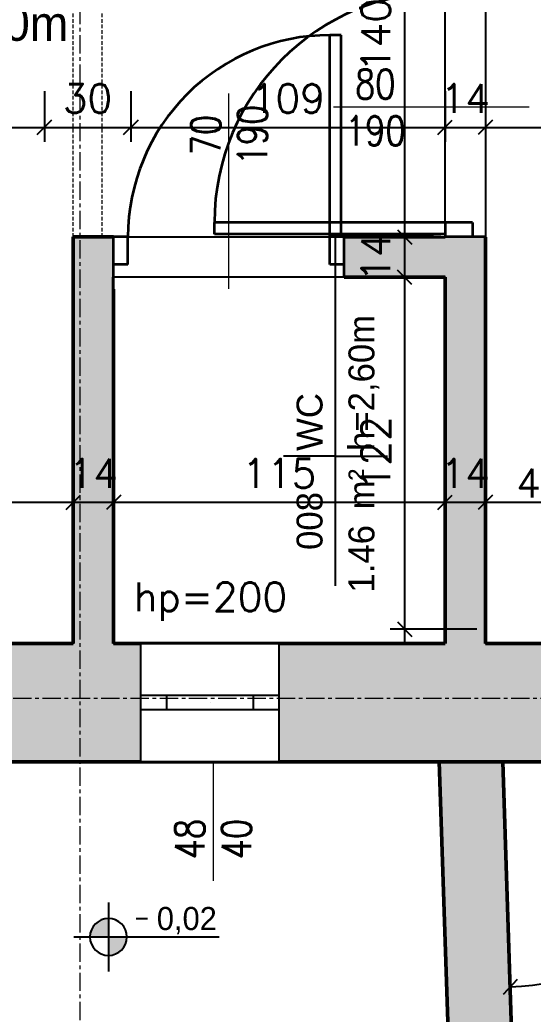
# Model space of a CAD drawing. Header units: centimetres. Extents: x -278 to 5400, y -923 to 511.
# Drawn here: x 410.5 to 588.6, y -423.5 to -78.7 of the extents above; entities that cross this region are included whole.
import ezdxf
from ezdxf.enums import TextEntityAlignment as Align

# ---------------------------------------------------------------- set-up
doc = ezdxf.new("R2010")
doc.units = ezdxf.units.CM
doc.header["$LTSCALE"] = 0.1
for name, pattern in [('CENTERX2', [101.6, 63.5, -12.7, 12.7, -12.7]), ('HIDDEN', [9.525, 6.35, -3.175]), ('HIDDENX2', [19.05, 12.7, -6.35])]:
    doc.linetypes.add(name, pattern=pattern)
for name, color, linetype, lineweight in [('2DA_ALW', 7, 'Continuous', 25), ('2DA_DIM_5', 7, 'Continuous', 5), ('2DA_DOOR', 7, 'Continuous', 35), ('2DA_HIDDE', 253, 'HIDDEN', 9), ('2DA_OPIS_STOLARKI', 113, 'Continuous', 9), ('2DA_OŚIE', 7, 'Continuous', 0), ('2DA_PARAPET', 153, 'Continuous', 9), ('2DA_POMIESZCZENIA', 7, 'Continuous', 25), ('2DA_WAL_ISTN', 31, 'Continuous', 50), ('2DA_WAL_ISTN_NIEWIDOCZNE', 7, 'HIDDENX2', 9), ('2DA_WIN', 7, 'Continuous', 25), ('CP_DOORON', 253, 'Continuous', 35), ('CP_DOORSILL', 252, 'Continuous', 25)]:
    doc.layers.add(name, color=color, linetype=linetype, lineweight=lineweight)
doc.layers.add('2DA_ROOM', color=1, linetype='Continuous', plot=False)
doc.layers.add('_A_AK_hatch_sciany', color=8, linetype='Continuous', lineweight=5, transparency=0.5)
doc.layers.add('CP_UCSSPEC', color=2, linetype='Continuous')
doc.layers.add('CP_WIPEOUT', color=255, linetype='Continuous')
doc.layers.get('CP_UCSSPEC').off()
doc.styles.add('CP_ATTR', font='ROMANS.SHX')
doc.styles.add('CP_ISOTXT', font='cp_isocp.shx')
doc.styles.add('CP_TXT', font='ROMANS.SHX')
doc.dimstyles.new('CP_ADIM_CM_CM_50', dxfattribs={"dimscale": 5, "dimtxt": 3, "dimasz": 1.5, "dimexe": 1.5, "dimexo": 0, "dimgap": 1.5, "dimtad": 1, "dimtxsty": 'CP_TXT', "dimblk": 'OBLIQUE', "dimcen": 2.5, "dimdle": 1.5, "dimadec": 0, "dimazin": 0, "dimtfac": 1, "dimtix": 1, "dimtmove": 2, "dimatfit": 3, "dimfxl": 1, "dimtvp": 1.5, "dimarcsym": 0})

# ---------------------------------------------------------------- blocks, each defined once
blk = doc.blocks.new('cp_ucs2d')
at = {"layer": 'Defpoints'}
blk.add_line((0, 0), (0, 0), dxfattribs=at)
blk.add_point((0, 0), dxfattribs=at)
blk = doc.blocks.new('Parch_d070_205a_5s35pur')
at = {"layer": 'CP_DOORON'}
blk.add_line((-39, -70), (-35, -70), dxfattribs=at)
blk.add_wipeout([(-40, 18), (40, 18), (40, -4), (-40, -4)]).dxf.layer = 'CP_WIPEOUT'
for p, q in [((-40, 14), (-40, 0)), ((40, 14), (40, 0)), ((-40, 9.5), (-35, 9.5)), ((-40, 9.5), (-40, 0)), ((-35, 9.5), (-35, 0)), ((35, 9.5), (40, 9.5)), ((35, 9.5), (35, 0)), ((40, 9.5), (40, 0)), ((-40, 0), (-35, 0)), ((35, 0), (40, 0))]:
    blk.add_line(p, q)
for p, q in [((-39, 0), (-39, -70)), ((-35, 0), (-35, -70))]:
    blk.add_line(p, q, dxfattribs=at)
blk.add_arc((-35, 0), 70, 270, 0, dxfattribs=at)
at = {"layer": 'CP_DOORSILL'}
for p, q in [((-40, 14), (-40, 14)), ((40, 14), (40, 14)), ((-40, 0), (-40, 0)), ((40, 0), (40, 0))]:
    blk.add_line(p, q, dxfattribs=at)
at = {"layer": 'CP_UCSSPEC'}
blk.add_blockref('cp_ucs2d', (0, 7), dxfattribs=at)
at = {"linetype": 'ByBlock', "style": 'CP_ATTR', "flags": 9}
for tag in ['OTHER', 'PRICE', 'WEIGHT', 'CHARACTER', 'ORDER-NO', 'PRODUCT-TYPE', 'ARTICLE', 'PRODUCER', 'NUMBER', 'GROUP', 'NAME']:
    blk.add_attdef(tag, text='', height=0.00005, dxfattribs=at).set_placement((-0.16, -0.02), align=Align.MIDDLE_LEFT)
blk = doc.blocks.new('Parch_d080_205a_f40ypz3')
at = {"layer": 'CP_DOORON'}
blk.add_line((44, -80), (40, -80), dxfattribs=at)
blk.add_wipeout([(-45, 18), (45, 18), (45, -4), (-45, -4)]).dxf.layer = 'CP_WIPEOUT'
for p, q in [((-45, 14), (-45, 0)), ((45, 14), (45, 0)), ((-45, 9.5), (-40, 9.5)), ((-45, 9.5), (-45, 0)), ((-40, 9.5), (-40, 0)), ((40, 9.5), (45, 9.5)), ((40, 9.5), (40, 0)), ((45, 9.5), (45, 0)), ((-45, 0), (-40, 0)), ((40, 0), (45, 0))]:
    blk.add_line(p, q)
for p, q in [((40, 0), (40, -80)), ((44, 0), (44, -80))]:
    blk.add_line(p, q, dxfattribs=at)
blk.add_arc((40, 0), 80, 180, 270, dxfattribs=at)
at = {"layer": 'CP_DOORSILL'}
for p, q in [((-45, 14), (-45, 14)), ((45, 14), (45, 14)), ((-45, 0), (-45, 0)), ((45, 0), (45, 0))]:
    blk.add_line(p, q, dxfattribs=at)
at = {"layer": 'CP_UCSSPEC'}
blk.add_blockref('cp_ucs2d', (0, 7), dxfattribs=at)
at = {"linetype": 'ByBlock', "style": 'CP_ATTR', "flags": 9}
for tag in ['OTHER', 'PRICE', 'WEIGHT', 'CHARACTER', 'ORDER-NO', 'PRODUCT-TYPE', 'ARTICLE', 'PRODUCER', 'NUMBER', 'GROUP', 'NAME']:
    blk.add_attdef(tag, text='', height=0.00005, dxfattribs=at).set_placement((-0.18, -0.02), align=Align.MIDDLE_LEFT)
blk = doc.blocks.new('2da_aoz02a')
blk.add_line((0, -1.261), (0, 4.388))
at = {"linetype": 'ByBlock', "style": 'CP_ATTR', "width": 0.8, "flags": 8}
blk.add_attdef('HEIGHT', text='', height=0.85, rotation=270, dxfattribs=at).set_placement((-0.68, 3.183), align=Align.MIDDLE)
at = {"linetype": 'ByBlock', "style": 'CP_ATTR', "width": 0.8}
blk.add_attdef('WIDTH', text='', height=0.85, rotation=270, dxfattribs=at).set_placement((0.668, 3.183), align=Align.MIDDLE_CENTER)
blk = doc.blocks.new('2da_aoz01a')
blk.add_line((0, 1.261), (0, -4.388))
at = {"linetype": 'ByBlock', "style": 'CP_ATTR', "width": 0.8, "flags": 8}
blk.add_attdef('HEIGHT', text='', height=0.85, rotation=270, dxfattribs=at).set_placement((-0.68, -3.183), align=Align.MIDDLE)
blk.add_attdef('WIDTH', text='', height=0.85, rotation=270, dxfattribs=at).set_placement((0.668, -3.183), align=Align.MIDDLE_CENTER)
blk = doc.blocks.new('2arch_d253s12000addn_56pt5k3')
blk.add_wipeout([(-24, 41), (-24, 41), (-24, 41), (-24, 23), (-24, 23), (-24, 18), (-24, 0), (-24, 0), (-24, 0), (24, 0), (24, 0), (24, 0), (24, 18), (24, 23), (24, 23), (24, 41), (24, 41), (24, 41)]).dxf.layer = 'CP_WIPEOUT'
for p, q in [((-24, 41), (-24, 41)), ((-24, 41), (24, 41)), ((-24, 41), (-24, 23)), ((-24, 41), (-24, 41)), ((24, 41), (24, 41)), ((24, 41), (24, 41)), ((24, 41), (24, 23)), ((-24, 23), (24, 23)), ((-24, 23), (-24, 18)), ((-15, 23), (-15, 18)), ((15, 23), (15, 18)), ((24, 23), (24, 18)), ((-24, 18), (24, 18)), ((-24, 18), (-24, 0)), ((24, 18), (24, 0)), ((-24, 0), (-24, 0)), ((-24, 0), (-24, 0)), ((-24, 0), (24, 0)), ((24, 0), (24, 0)), ((24, 0), (24, 0))]:
    blk.add_line(p, q)
at = {"layer": '2DA_HIDDE', "ltscale": 5}
for p, q in [((-24, 41), (0, 41)), ((24, 41), (0, 41)), ((-24, 0), (0, 0)), ((24, 0), (0, 0))]:
    blk.add_line(p, q, dxfattribs=at)
at = {"layer": 'CP_UCSSPEC'}
blk.add_blockref('cp_ucs2d', (0, 20.5), dxfattribs=at)
at = {"linetype": 'ByBlock', "style": 'CP_ATTR', "flags": 9}
for tag in ['OTHER', 'PRICE', 'WEIGHT', 'CHARACTER', 'ORDER-NO', 'PRODUCT-TYPE', 'ARTICLE', 'PRODUCER', 'NUMBER', 'GROUP', 'NAME']:
    blk.add_attdef(tag, text='', height=0.00005, dxfattribs=at).set_placement((0, 0), align=Align.MIDDLE_LEFT)
blk = doc.blocks.new('2da_pok06c_6fduy4')
for p, q in [((0, 0), (0, 2)), ((-5, 0), (8.4, 0)), ((0, 0), (0, -0.5)), ((0, -0.5), (0, -2))]:
    blk.add_line(p, q)
at = {"linetype": 'ByBlock', "style": 'CP_ISOTXT'}
blk.add_attdef('NR', text='', height=1, dxfattribs=at).set_placement((-2.5, 1), align=Align.MIDDLE_CENTER)
blk.add_attdef('NAME', (0.2, 0.5), '', height=1, dxfattribs=at)
at = {"style": 'CP_ISOTXT', "flags": 1}
for tag, p in [('UNIT_AIR_IN', (-0.968, 0.395)), ('HEATING', (-0.947, 0.289)), ('AIR_IN', (-0.923, 0.346)), ('UNIT_HEATING', (-0.908, 0.46)), ('HEIGHT', (-0.697, 0.297)), ('AIR_OUT', (-0.672, 0.349)), ('UNIT_AIR_OUT', (-0.607, 0.397)), ('UNIT_LUX', (-0.568, 0.431)), ('UNIT_HEIGHT', (-0.522, 0.455)), ('LUX', (-0.45, 0.3)), ('FLOOR_MAT', (-0.97, 0.229)), ('MAX_USERS', (-0.966, 0.186)), ('TEMP', (-0.612, 0.229)), ('UNIT_MAX_USERS', (-0.58, 0.188)), ('UNIT_TEMP', (-0.431, 0.229))]:
    blk.add_attdef(tag, p, '', height=0.025, dxfattribs=at)
at = {"linetype": 'ByBlock', "style": 'CP_ISOTXT'}
blk.add_attdef('AREA', text='', height=1, dxfattribs=at).set_placement((-2.655, -1.5), align=Align.RIGHT)
blk.add_attdef('UNIT_AREA', text='', height=1, dxfattribs=at).set_placement((-2.053, -1), align=Align.MIDDLE_LEFT)
for tag, p in [('TEXT02', (0.2, -0.5)), ('TEXT06', (0.2, -0.5)), ('0', (0.7, -0.5))]:
    blk.add_attdef(tag, text='', height=1, dxfattribs=at).set_placement(p, align=Align.TOP_LEFT)
blk = doc.blocks.new('cpsar_sw_x003')
blk.add_line((-0.25, 0), (0.25, 0))
blk = doc.blocks.new('2da_wys13_fk9wgmj')
h = blk.add_hatch(color=256)
h.paths.add_polyline_path([(0, 0.8, 0.414214), (-0.8, 0), (0, 0)])
h.paths.add_polyline_path([(0.8, 0), (0, 0), (0, -0.8, 0.414214)])
for p, q in [((0, 1.5), (0, -1.5)), ((-1.5, 0), (4.8, 0))]:
    blk.add_line(p, q)
for start, end in [(90, 180), (0, 90), (180, 270), (270, 0)]:
    blk.add_arc((0, 0), 0.8, start, end)
blk.add_blockref('cpsar_sw_x003', (1.45, 0.8))
at = {"linetype": 'ByBlock', "style": 'CP_ISOTXT'}
for tag, p in [('VAL', (2.1, 0.3)), ('MARK', (2.1, -1.3))]:
    blk.add_attdef(tag, p, '', height=1, dxfattribs=at)
blk = doc.blocks.new('_Oblique')
at = {"color": 0, "linetype": 'ByBlock', "lineweight": -2}
blk.add_line((-0.5, -0.5), (0.5, 0.5), dxfattribs=at)
blk = doc.blocks.new('*D305')
at = {"layer": '2DA_DIM_5', "color": 0, "lineweight": -2}
for p, q in [((301, -103.5), (301, -121)), ((418.98, -103.5), (418.98, -121)), ((296, -116), (423.98, -116))]:
    blk.add_line(p, q, dxfattribs=at)
at = {"layer": 'Defpoints', "color": 0}
for p in [(301, -103.5), (418.98, -103.5), (418.98, -116)]:
    blk.add_point(p, dxfattribs=at)
at = {"layer": '2DA_DIM_5', "color": 0, "lineweight": -2, "xscale": 5, "yscale": 5, "zscale": 5, "rotation": 180}
blk.add_blockref('_Oblique', (301, -116), dxfattribs=at)
at = {"layer": '2DA_DIM_5', "color": 0, "lineweight": -2, "xscale": 5, "yscale": 5, "zscale": 5}
blk.add_blockref('_Oblique', (418.98, -116), dxfattribs=at)
at = {"layer": '2DA_DIM_5', "color": 0, "insert": (359.99, -106), "char_height": 10, "attachment_point": 5, "style": 'CP_TXT'}
blk.add_mtext('118', dxfattribs=at)
blk = doc.blocks.new('*D306')
at = {"layer": '2DA_DIM_5', "color": 0, "lineweight": -2}
for p, q in [((418.98, -103.5), (418.98, -121)), ((448.98, -103.5), (448.98, -121)), ((413.98, -116), (453.98, -116))]:
    blk.add_line(p, q, dxfattribs=at)
at = {"layer": 'Defpoints', "color": 0}
for p in [(418.98, -103.5), (448.98, -103.5), (448.98, -116)]:
    blk.add_point(p, dxfattribs=at)
at = {"layer": '2DA_DIM_5', "color": 0, "lineweight": -2, "xscale": 5, "yscale": 5, "zscale": 5, "rotation": 180}
blk.add_blockref('_Oblique', (418.98, -116), dxfattribs=at)
at = {"layer": '2DA_DIM_5', "color": 0, "lineweight": -2, "xscale": 5, "yscale": 5, "zscale": 5}
blk.add_blockref('_Oblique', (448.98, -116), dxfattribs=at)
at = {"layer": '2DA_DIM_5', "color": 0, "insert": (433.98, -106), "char_height": 10, "attachment_point": 5, "style": 'CP_TXT'}
blk.add_mtext('30', dxfattribs=at)
blk = doc.blocks.new('*D307')
at = {"layer": '2DA_DIM_5', "color": 0, "lineweight": -2}
for p, q in [((448.98, -103.5), (448.98, -121)), ((558, -103.5), (558, -121)), ((443.98, -116), (563, -116))]:
    blk.add_line(p, q, dxfattribs=at)
at = {"layer": 'Defpoints', "color": 0}
for p in [(448.98, -103.5), (558, -103.5), (558, -116)]:
    blk.add_point(p, dxfattribs=at)
at = {"layer": '2DA_DIM_5', "color": 0, "lineweight": -2, "xscale": 5, "yscale": 5, "zscale": 5, "rotation": 180}
blk.add_blockref('_Oblique', (448.98, -116), dxfattribs=at)
at = {"layer": '2DA_DIM_5', "color": 0, "lineweight": -2, "xscale": 5, "yscale": 5, "zscale": 5}
blk.add_blockref('_Oblique', (558, -116), dxfattribs=at)
at = {"layer": '2DA_DIM_5', "color": 0, "insert": (503.49, -106), "char_height": 10, "attachment_point": 5, "style": 'CP_TXT'}
blk.add_mtext('109', dxfattribs=at)
blk = doc.blocks.new('*D308')
at = {"layer": '2DA_DIM_5', "color": 0, "lineweight": -2}
for p, q in [((558, -103.5), (558, -121)), ((572, -103.5), (572, -121)), ((553, -116), (577, -116))]:
    blk.add_line(p, q, dxfattribs=at)
at = {"layer": 'Defpoints', "color": 0}
for p in [(558, -103.5), (572, -103.5), (572, -116)]:
    blk.add_point(p, dxfattribs=at)
at = {"layer": '2DA_DIM_5', "color": 0, "lineweight": -2, "xscale": 5, "yscale": 5, "zscale": 5}
blk.add_blockref('_Oblique', (558, -116), dxfattribs=at)
at = {"layer": '2DA_DIM_5', "color": 0, "lineweight": -2, "xscale": 5, "yscale": 5, "zscale": 5, "rotation": 180}
blk.add_blockref('_Oblique', (572, -116), dxfattribs=at)
at = {"layer": '2DA_DIM_5', "color": 0, "insert": (565, -106), "char_height": 10, "attachment_point": 5, "style": 'CP_TXT'}
blk.add_mtext('14', dxfattribs=at)
blk = doc.blocks.new('*D309')
at = {"layer": '2DA_DIM_5', "color": 0, "lineweight": -2}
for p, q in [((860, -91), (860, -121)), ((572, -103.5), (572, -121)), ((567, -116), (865, -116))]:
    blk.add_line(p, q, dxfattribs=at)
at = {"layer": 'Defpoints', "color": 0}
for p in [(860, -91), (572, -103.5), (860, -116)]:
    blk.add_point(p, dxfattribs=at)
at = {"layer": '2DA_DIM_5', "color": 0, "lineweight": -2, "xscale": 5, "yscale": 5, "zscale": 5, "rotation": 180}
blk.add_blockref('_Oblique', (572, -116), dxfattribs=at)
at = {"layer": '2DA_DIM_5', "color": 0, "lineweight": -2, "xscale": 5, "yscale": 5, "zscale": 5}
blk.add_blockref('_Oblique', (860, -116), dxfattribs=at)
at = {"layer": '2DA_DIM_5', "color": 0, "insert": (716, -106), "char_height": 10, "attachment_point": 5, "style": 'CP_TXT'}
blk.add_mtext('288', dxfattribs=at)
blk = doc.blocks.new('*D340')
at = {"layer": '2DA_DIM_5', "color": 0, "lineweight": -2}
blk.add_arc((578, -336), 78.12, 271.8934, 0, dxfattribs=at)
at = {"layer": 'Defpoints', "color": 0}
for p in [(-42.5, -336), (578, -336), (902, -336), (618.54, -402.78), (585.84, -573.29)]:
    blk.add_point(p, dxfattribs=at)
at = {"layer": '2DA_DIM_5', "color": 0, "lineweight": -2, "xscale": 5, "yscale": 5, "zscale": 5}
for p, rotation in [((656.12, -336), 90), ((580.58, -414.08), 181.893385845746)]:
    blk.add_blockref('_Oblique', p, dxfattribs=dict(at, rotation=rotation))
at = {"layer": '2DA_DIM_5', "color": 0, "insert": (626.96, -383.37), "char_height": 10, "attachment_point": 5, "rotation": 45.9467, "style": 'CP_TXT'}
blk.add_mtext('88%%d', dxfattribs=at)
blk = doc.blocks.new('*D345')
at = {"layer": '2DA_DIM_5', "color": 0, "lineweight": -2}
for p, q in [((301, -258.5), (301, -241)), ((429, -258.5), (429, -241)), ((296, -246), (434, -246))]:
    blk.add_line(p, q, dxfattribs=at)
at = {"layer": 'Defpoints', "color": 0}
for p in [(429, -246), (301, -258.5), (429, -258.5)]:
    blk.add_point(p, dxfattribs=at)
at = {"layer": '2DA_DIM_5', "color": 0, "lineweight": -2, "xscale": 5, "yscale": 5, "zscale": 5, "rotation": 180}
blk.add_blockref('_Oblique', (301, -246), dxfattribs=at)
at = {"layer": '2DA_DIM_5', "color": 0, "lineweight": -2, "xscale": 5, "yscale": 5, "zscale": 5}
blk.add_blockref('_Oblique', (429, -246), dxfattribs=at)
at = {"layer": '2DA_DIM_5', "color": 0, "insert": (365, -236), "char_height": 10, "attachment_point": 5, "style": 'CP_TXT'}
blk.add_mtext('128', dxfattribs=at)
blk = doc.blocks.new('*D346')
at = {"layer": '2DA_DIM_5', "color": 0, "lineweight": -2}
for p, q in [((429, -258.5), (429, -241)), ((443, -258.5), (443, -241)), ((424, -246), (448, -246))]:
    blk.add_line(p, q, dxfattribs=at)
at = {"layer": 'Defpoints', "color": 0}
for p in [(443, -246), (429, -258.5), (443, -258.5)]:
    blk.add_point(p, dxfattribs=at)
at = {"layer": '2DA_DIM_5', "color": 0, "lineweight": -2, "xscale": 5, "yscale": 5, "zscale": 5}
blk.add_blockref('_Oblique', (429, -246), dxfattribs=at)
at = {"layer": '2DA_DIM_5', "color": 0, "lineweight": -2, "xscale": 5, "yscale": 5, "zscale": 5, "rotation": 180}
blk.add_blockref('_Oblique', (443, -246), dxfattribs=at)
at = {"layer": '2DA_DIM_5', "color": 0, "insert": (436, -236), "char_height": 10, "attachment_point": 5, "style": 'CP_TXT'}
blk.add_mtext('14', dxfattribs=at)
blk = doc.blocks.new('*D347')
at = {"layer": '2DA_DIM_5', "color": 0, "lineweight": -2}
for p, q in [((443, -258.5), (443, -241)), ((558, -258.5), (558, -241)), ((438, -246), (563, -246))]:
    blk.add_line(p, q, dxfattribs=at)
at = {"layer": 'Defpoints', "color": 0}
for p in [(558, -246), (443, -258.5), (558, -258.5)]:
    blk.add_point(p, dxfattribs=at)
at = {"layer": '2DA_DIM_5', "color": 0, "lineweight": -2, "xscale": 5, "yscale": 5, "zscale": 5, "rotation": 180}
blk.add_blockref('_Oblique', (443, -246), dxfattribs=at)
at = {"layer": '2DA_DIM_5', "color": 0, "lineweight": -2, "xscale": 5, "yscale": 5, "zscale": 5}
blk.add_blockref('_Oblique', (558, -246), dxfattribs=at)
at = {"layer": '2DA_DIM_5', "color": 0, "insert": (500.5, -236), "char_height": 10, "attachment_point": 5, "style": 'CP_TXT'}
blk.add_mtext('115', dxfattribs=at)
blk = doc.blocks.new('*D348')
at = {"layer": '2DA_DIM_5', "color": 0, "lineweight": -2}
for p, q in [((558, -258.5), (558, -241)), ((572, -258.5), (572, -241)), ((553, -246), (577, -246))]:
    blk.add_line(p, q, dxfattribs=at)
at = {"layer": 'Defpoints', "color": 0}
for p in [(572, -246), (558, -258.5), (572, -258.5)]:
    blk.add_point(p, dxfattribs=at)
at = {"layer": '2DA_DIM_5', "color": 0, "lineweight": -2, "xscale": 5, "yscale": 5, "zscale": 5}
blk.add_blockref('_Oblique', (558, -246), dxfattribs=at)
at = {"layer": '2DA_DIM_5', "color": 0, "lineweight": -2, "xscale": 5, "yscale": 5, "zscale": 5, "rotation": 180}
blk.add_blockref('_Oblique', (572, -246), dxfattribs=at)
at = {"layer": '2DA_DIM_5', "color": 0, "insert": (565, -236), "char_height": 10, "attachment_point": 5, "style": 'CP_TXT'}
blk.add_mtext('14', dxfattribs=at)
blk = doc.blocks.new('*D349')
at = {"layer": '2DA_DIM_5', "color": 0, "lineweight": -2}
for p, q in [((572, -258.5), (572, -241)), ((616.5, -258.5), (616.5, -241)), ((567, -246), (621.5, -246))]:
    blk.add_line(p, q, dxfattribs=at)
at = {"layer": 'Defpoints', "color": 0}
for p in [(616.5, -246), (572, -258.5), (616.5, -258.5)]:
    blk.add_point(p, dxfattribs=at)
at = {"layer": '2DA_DIM_5', "color": 0, "lineweight": -2, "xscale": 5, "yscale": 5, "zscale": 5, "rotation": 180}
blk.add_blockref('_Oblique', (572, -246), dxfattribs=at)
at = {"layer": '2DA_DIM_5', "color": 0, "lineweight": -2, "xscale": 5, "yscale": 5, "zscale": 5}
blk.add_blockref('_Oblique', (616.5, -246), dxfattribs=at)
at = {"layer": '2DA_DIM_5', "color": 0, "insert": (594.25, -236), "char_height": 10, "attachment_point": 5, "style": 'CP_TXT'}
blk.add_mtext('44{\\A1;{\\H0.7x;\\S5^ ;}}', dxfattribs=at)
blk = doc.blocks.new('*D352')
at = {"layer": '2DA_DIM_5', "color": 0, "lineweight": -2}
for p, q in [((544, -295), (544, -163)), ((556.5, -168), (539, -168)), ((569, -290), (539, -290))]:
    blk.add_line(p, q, dxfattribs=at)
at = {"layer": 'Defpoints', "color": 0}
for p in [(544, -168), (556.5, -168), (569, -290)]:
    blk.add_point(p, dxfattribs=at)
at = {"layer": '2DA_DIM_5', "color": 0, "lineweight": -2, "xscale": 5, "yscale": 5, "zscale": 5}
for p, rotation in [((544, -168), 90), ((544, -290), 270)]:
    blk.add_blockref('_Oblique', p, dxfattribs=dict(at, rotation=rotation))
at = {"layer": '2DA_DIM_5', "color": 0, "insert": (534, -229), "char_height": 10, "attachment_point": 5, "rotation": 90, "style": 'CP_TXT'}
blk.add_mtext('122', dxfattribs=at)
blk = doc.blocks.new('*D353')
at = {"layer": '2DA_DIM_5', "color": 0, "lineweight": -2}
for p, q in [((544, -173), (544, -149)), ((556.5, -154), (539, -154)), ((556.5, -168), (539, -168))]:
    blk.add_line(p, q, dxfattribs=at)
at = {"layer": 'Defpoints', "color": 0}
for p in [(544, -154), (556.5, -154), (556.5, -168)]:
    blk.add_point(p, dxfattribs=at)
at = {"layer": '2DA_DIM_5', "color": 0, "lineweight": -2, "xscale": 5, "yscale": 5, "zscale": 5}
for p, rotation in [((544, -154), 270), ((544, -168), 90)]:
    blk.add_blockref('_Oblique', p, dxfattribs=dict(at, rotation=rotation))
at = {"layer": '2DA_DIM_5', "color": 0, "insert": (534, -161), "char_height": 10, "attachment_point": 5, "rotation": 90, "style": 'CP_TXT'}
blk.add_mtext('14', dxfattribs=at)
blk = doc.blocks.new('*D354')
at = {"layer": '2DA_DIM_5', "color": 0, "lineweight": -2}
for p, q in [((544, -159), (544, -9)), ((556.5, -14), (539, -14)), ((556.5, -154), (539, -154))]:
    blk.add_line(p, q, dxfattribs=at)
at = {"layer": 'Defpoints', "color": 0}
for p in [(544, -14), (556.5, -14), (556.5, -154)]:
    blk.add_point(p, dxfattribs=at)
at = {"layer": '2DA_DIM_5', "color": 0, "lineweight": -2, "xscale": 5, "yscale": 5, "zscale": 5}
for p, rotation in [((544, -14), 90), ((544, -154), 270)]:
    blk.add_blockref('_Oblique', p, dxfattribs=dict(at, rotation=rotation))
at = {"layer": '2DA_DIM_5', "color": 0, "insert": (534, -84), "char_height": 10, "attachment_point": 5, "rotation": 90, "style": 'CP_TXT'}
blk.add_mtext('140', dxfattribs=at)
blk = doc.blocks.new('A$C6728AE7A')
at = {"layer": '2DA_OŚIE', "linetype": 'CENTERX2'}
for p, q in [((431.4, -893), (431.4, 470)), ((1014, -314), (-248, -314))]:
    blk.add_line(p, q, dxfattribs=at)

msp = doc.modelspace()

# ---------------------------------------------------------------- hatches: boundary and pattern name
at = {"layer": '_A_AK_hatch_sciany'}
h = msp.add_hatch(color=256, dxfattribs=at)
h.paths.add_polyline_path([(500.499, -318), (500.499, -336), (616.499, -336), (616.499, -318), (616.499, -313), (616.499, -295), (610.499, -295), (571.999, -295), (571.999, -154), (567.499, -154), (557.999, -154), (553.999, -154), (523, -154), (523, -163.5), (523, -168), (557.999, -168), (557.999, -295), (500.499, -295), (500.499, -313)])
h.paths.add_polyline_path([(429, -154), (429, -295), (404.5, -295), (404.5, -328), (404.5, -336), (452.499, -336), (452.499, -318), (452.499, -313), (452.499, -295), (443, -295), (443, -168), (443, -163.5), (443, -154)])
h.paths.add_polyline_path([(309.5, -295), (301, -295), (301, -234), (291.5, -234), (287, -234), (287, -295), (230.499, -295), (230.499, -313), (230.499, -318), (230.499, -336), (309.5, -336), (309.5, -328)])
h.paths.add_polyline_path([(84.499, -295), (-1, -295), (-1, -223), (-1, -203), (-1, -183), (-1, -163), (-1, -143), (-1, -123), (-1, -96.05), (-28, -96.05), (-42.5, -96.05), (-42.5, -336), (84.499, -336), (84.499, -318), (84.499, -313)])
h.paths.add_polyline_path([(-14, -105.966), (-14, -119.966), (-28, -119.966), (-28, -105.966)], flags=16)
h = msp.add_hatch(color=256, dxfattribs=at)
h.paths.add_polyline_path([(562.997, -548.027), (563.129, -552.025), (563.542, -564.518), (563.856, -574.013), (585.844, -573.286), (578, -336), (555.988, -336)])
h.paths.add_polyline_path([(294.362, -518.12), (285.867, -518.401), (288.007, -583.132), (473.905, -576.987), (473.591, -567.492), (473.178, -554.999), (309.268, -560.417), (307.855, -517.674), (299.36, -517.955)])
h.paths.add_polyline_path([(295.064, -388.026), (303.56, -387.745), (301.849, -336), (279.837, -336), (281.572, -388.472), (290.067, -388.191)])

# ---------------------------------------------------------------- linework, layer by layer
at = {"layer": '2DA_WAL_ISTN'}
for p, q in [((429, -154), (557.999, -154)), ((443, -168), (557.999, -168)), ((301, -295), (429, -295)), ((443, -295), (557.999, -295)), ((571.999, -295), (860, -295)), ((555.988, -336), (563.129, -552.025)), ((578, -336), (585.844, -573.286))]:
    msp.add_line(p, q, dxfattribs=at)
msp.add_lwpolyline([(902, 318), (-42.5, 318), (-42.5, -336), (902, -336)], close=True, dxfattribs=at)
for points in [[(557.999, -14), (557.999, -154)], [(571.999, -14), (571.999, -295)], [(429, -154), (429, -295)], [(443, -168), (443, -295)], [(557.999, -168), (557.999, -295)]]:
    msp.add_lwpolyline(points, dxfattribs=at)
at = {"layer": '2DA_WAL_ISTN_NIEWIDOCZNE'}
for p, q in [((429, -154), (429, -42)), ((439, -154), (439, -42))]:
    msp.add_line(p, q, dxfattribs=at)

# ---------------------------------------------------------------- block references
at = {"layer": '2DA_ALW', "xscale": 8, "yscale": 8, "zscale": 8}
msp.add_blockref('2da_wys13_fk9wgmj', (441.207, -396.753), dxfattribs=at).add_auto_attribs({'VAL': '0,02'})
at = {"layer": '2DA_OPIS_STOLARKI'}
ref = msp.add_blockref('2da_aoz01a', (477.499, -324.591), dxfattribs=dict(at, xscale=-12, yscale=12, zscale=12))
ref.add_attrib('HEIGHT', '40', dxfattribs={"layer": '0', "linetype": 'ByBlock', "height": 10.2, "rotation": 90, "style": 'CP_ATTR', "width": 0.8, "flags": 8}).set_placement((485.655, -362.788), align=Align.MIDDLE)
ref.add_attrib('WIDTH', '48', dxfattribs={"layer": '0', "linetype": 'ByBlock', "height": 10.2, "rotation": 90, "style": 'CP_ATTR', "width": 0.8, "flags": 8}).set_placement((469.488, -362.788), align=Align.MIDDLE_CENTER)

# ---------------------------------------------------------------- texts
at = {"layer": '2DA_PARAPET', "style": 'CP_TXT'}
msp.add_text('hp=200', height=10, dxfattribs=at).set_placement((450.066, -283.786))

# ---------------------------------------------------------------- dimensions: what is measured, and where the dimension line sits
at = {"layer": '2DA_DIM_5'}
for base, p1, p2, text, picture, middle in [((418.983, -116), (301, -103.5), (418.983, -103.5), '118', '*D305', (359.991, -106)), ((429, -246), (301, -258.5), (429, -258.5), '128', '*D345', (365, -236)), ((443, -246), (429, -258.5), (443, -258.5), '14', '*D346', (436, -236)), ((557.999, -246), (443, -258.5), (557.999, -258.5), '115', '*D347', (500.499, -236)), ((571.999, -246), (557.999, -258.5), (571.999, -258.5), '14', '*D348', (564.999, -236)), ((616.499, -246), (571.999, -258.5), (616.499, -258.5), '44{\\A1;{\\H0.7x;\\S5^ ;}}', '*D349', (594.249, -236))]:
    dim = msp.add_linear_dim(base=base, p1=p1, p2=p2, text=text, dimstyle='CP_ADIM_CM_CM_50', override={"dimtxt": 2, "dimasz": 1, "dimexe": 1, "dimgap": 1, "dimdle": 1, "dimtvp": 1}, dxfattribs=at)
    dim.commit()
    dim.dimension.update_dxf_attribs({"geometry": picture, "text_midpoint": middle})
dim = msp.add_linear_dim(base=(544, -168), p1=(569, -290), p2=(556.5, -168), angle=90, text='122', dimstyle='CP_ADIM_CM_CM_50', override={"dimtxt": 2, "dimasz": 1, "dimexe": 1, "dimgap": 1, "dimdle": 1, "dimtvp": 1}, dxfattribs=at)
dim.commit()
dim.dimension.update_dxf_attribs({"geometry": '*D352', "text_midpoint": (534, -229)})

# ---------------------------------------------------------------- next in the draw order: block references
at = {"layer": '2DA_DOOR', "rotation": 180}
msp.add_blockref('Parch_d070_205a_5s35pur', (483, -154), dxfattribs=at)
at = {"layer": '2DA_WIN', "rotation": 180}
msp.add_blockref('2arch_d253s12000addn_56pt5k3', (476.499, -295), dxfattribs=at)

# ---------------------------------------------------------------- next in the draw order: linework, layer by layer
at = {"layer": '2DA_ROOM'}
for points in [[(557.999, -295), (557.999, -168), (443, -168), (443, -295)], [(301.849, -336), (309.268, -560.417), (563.129, -552.025), (555.988, -336)]]:
    msp.add_lwpolyline(points, close=True, dxfattribs=at)

# ---------------------------------------------------------------- next in the draw order: block references
at = {"layer": '2DA_DOOR', "rotation": 270}
msp.add_blockref('Parch_d080_205a_f40ypz3', (557.999, -109), dxfattribs=at)
at = {"layer": '2DA_POMIESZCZENIA', "xscale": 12, "yscale": 12, "zscale": 12}
msp.add_blockref('2da_pok06c_6fduy4', (362, -68), dxfattribs=at).add_auto_attribs({'AREA': '5.32', 'NR': '002', 'NAME': 'Komunikacja', 'UNIT_AREA': 'm²', 'TEXT06': 'h=2,60m'})

# ---------------------------------------------------------------- next in the draw order: dimensions: what is measured, and where the dimension line sits
at = {"layer": '2DA_DIM_5'}
dim = msp.add_linear_dim(base=(448.983, -116), p1=(418.983, -103.5), p2=(448.983, -103.5), text='30', dimstyle='CP_ADIM_CM_CM_50', override={"dimtxt": 2, "dimasz": 1, "dimexe": 1, "dimgap": 1, "dimdle": 1, "dimtvp": 1}, dxfattribs=at)
dim.commit()
dim.dimension.update_dxf_attribs({"geometry": '*D306', "text_midpoint": (433.983, -106)})
dim = msp.add_angular_dim_2l(base=(618.542, -402.778), line1=((578, -336), (585.844, -573.286)), line2=((-42.5, -336), (902, -336)), dimstyle='CP_ADIM_CM_CM_50', override={"dimtxt": 2, "dimasz": 1, "dimexe": 1, "dimgap": 1, "dimdle": 1, "dimtvp": 1}, dxfattribs=at)
dim.commit()
dim.dimension.update_dxf_attribs({"geometry": '*D340', "text_midpoint": (626.959, -383.367)})

# ---------------------------------------------------------------- next in the draw order: linework, layer by layer
at = {"layer": '2DA_ROOM'}
for points in [[(429, -154), (557.999, -154), (557.999, -14), (448.983, -14), (448.983, -42), (429, -42), (418.983, -42), (418.983, -14), (301, -14), (301, -42), (301, -295), (429, -295)], [(860, -14), (571.999, -14), (571.999, -295), (860, -295)]]:
    msp.add_lwpolyline(points, close=True, dxfattribs=at)

# ---------------------------------------------------------------- next in the draw order: block references
at = {"layer": '2DA_OPIS_STOLARKI', "xscale": 12, "yscale": 12, "zscale": 12, "rotation": 90}
msp.add_blockref('2da_aoz02a', (571.999, -109), dxfattribs=at).add_auto_attribs({'WIDTH': '80', 'HEIGHT': '190'})
at = {"layer": '2DA_OPIS_STOLARKI'}
ref = msp.add_blockref('2da_aoz02a', (483, -156.864), dxfattribs=dict(at, xscale=-12, yscale=12, zscale=12))
ref.add_attrib('WIDTH', '70', dxfattribs={"layer": '0', "linetype": 'ByBlock', "height": 10.2, "rotation": 90, "style": 'CP_ATTR', "width": 0.8}).set_placement((474.989, -118.668), align=Align.MIDDLE_CENTER)
ref.add_attrib('HEIGHT', '190', dxfattribs={"layer": '0', "linetype": 'ByBlock', "height": 10.2, "rotation": 90, "style": 'CP_ATTR', "width": 0.8, "flags": 8}).set_placement((491.156, -118.668), align=Align.MIDDLE)
at = {"layer": '2DA_OŚIE'}
msp.add_blockref('A$C6728AE7A', (0, 0), dxfattribs=at)
at = {"layer": '2DA_POMIESZCZENIA', "xscale": 9, "yscale": 9, "zscale": 9, "rotation": 90}
msp.add_blockref('2da_pok06c_6fduy4', (520, -230), dxfattribs=at).add_auto_attribs({'AREA': '1.46', 'NR': '008', 'NAME': 'WC', 'UNIT_AREA': 'm²', 'TEXT06': 'h=2,60m'})

# ---------------------------------------------------------------- next in the draw order: dimensions: what is measured, and where the dimension line sits
at = {"layer": '2DA_DIM_5'}
for base, p1, p2, text, picture, middle in [((544, -14), (556.5, -154), (556.5, -14), '140', '*D354', (534, -84)), ((544, -154), (556.5, -168), (556.5, -154), '14', '*D353', (534, -161))]:
    dim = msp.add_linear_dim(base=base, p1=p1, p2=p2, angle=90, text=text, dimstyle='CP_ADIM_CM_CM_50', override={"dimtxt": 2, "dimasz": 1, "dimexe": 1, "dimgap": 1, "dimdle": 1, "dimtvp": 1}, dxfattribs=at)
    dim.commit()
    dim.dimension.update_dxf_attribs({"geometry": picture, "text_midpoint": middle})
for base, p1, p2, text, picture, middle in [((860, -116), (571.999, -103.5), (860, -91), '288', '*D309', (715.999, -106)), ((557.999, -116), (448.983, -103.5), (557.999, -103.5), '109', '*D307', (503.491, -106)), ((571.999, -116), (557.999, -103.5), (571.999, -103.5), '14', '*D308', (564.999, -106))]:
    dim = msp.add_linear_dim(base=base, p1=p1, p2=p2, text=text, dimstyle='CP_ADIM_CM_CM_50', override={"dimtxt": 2, "dimasz": 1, "dimexe": 1, "dimgap": 1, "dimdle": 1, "dimtvp": 1}, dxfattribs=at)
    dim.commit()
    dim.dimension.update_dxf_attribs({"geometry": picture, "text_midpoint": middle})

doc.saveas('drawing.dxf')
